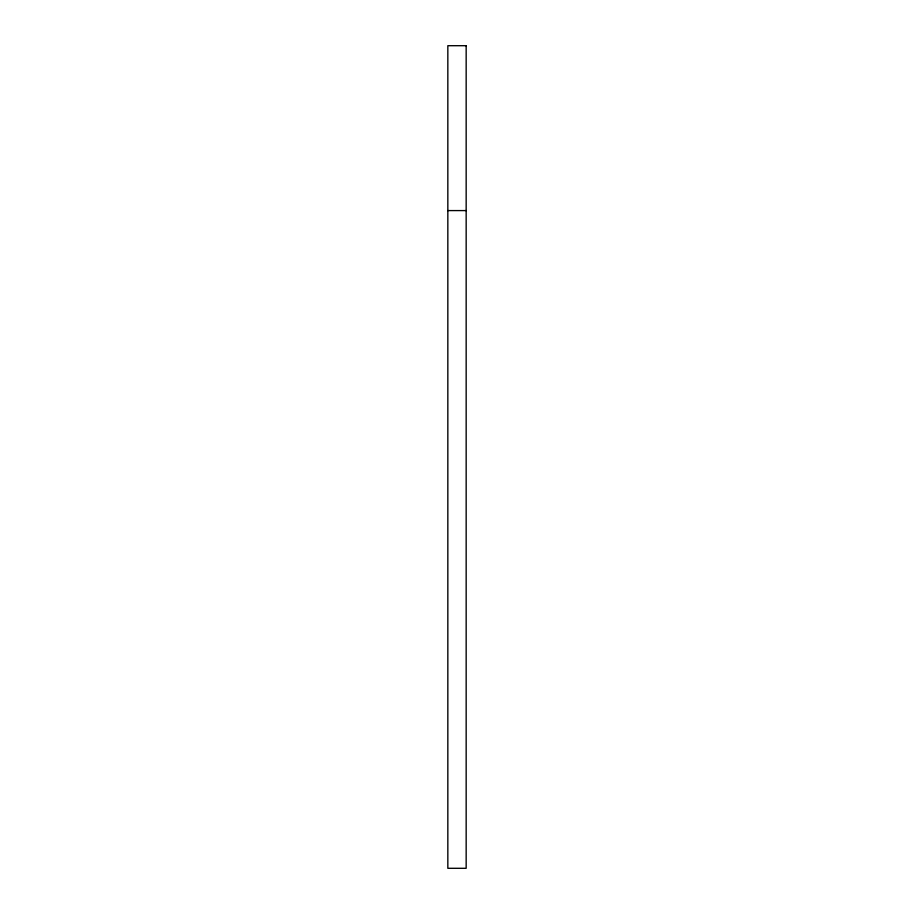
<?xml version="1.0" encoding="UTF-8"?>
<svg xmlns="http://www.w3.org/2000/svg" width="914" height="914" viewBox="0 0 914 914"><rect width="100%" height="100%" fill="white"/><g stroke="black" fill="none" stroke-linecap="round" stroke-linejoin="round"><path stroke-width="1.37" d="M447.837 210.586L466.163 210.586M466.163 45.7L447.837 45.7L447.837 868.3L466.163 868.3L466.163 45.7"/></g></svg>
